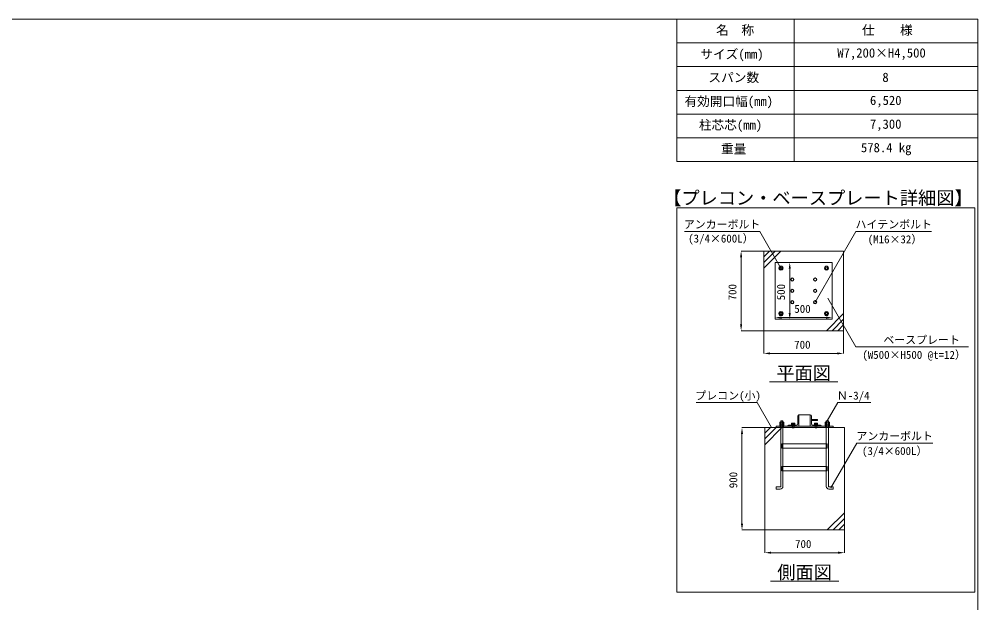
# Model space of a CAD drawing. Units: millimetres, scale not verified. Extents: x -6980 to 13145, y -14438 to 14438.
# Drawn here: x 4719 to 13145, y -5696 to -562 of the extents above; entities that cross this region are included whole.
import ezdxf
from ezdxf.enums import TextEntityAlignment as Align

# ---------------------------------------------------------------- set-up
doc = ezdxf.new("R2010")
doc.units = ezdxf.units.MM
doc.header["$LTSCALE"] = 38
doc.linetypes.add('DASHED1', pattern=[1.8, 1.2, -0.6])
for name, color, linetype, lineweight in [('0-6_ﾎﾞﾙﾄ類', 2, 'Continuous', 18), ('0-9_基礎工事用PCA小', 7, 'Continuous', 18), ('0-A_図面枠', 7, 'Continuous', 18), ('0-B_寸法', 3, 'Continuous', 18), ('1-4_表', 7, 'Continuous', 18), ('1-6_標準柱', 7, 'Continuous', 18), ('1-7_文字', 7, 'Continuous', 18)]:
    doc.layers.add(name, color=color, linetype=linetype, lineweight=lineweight)
doc.styles.add('ＭＳ ゴシック', font='')
doc.styles.get('ＭＳ ゴシック').set_extended_font_data('MS Gothic')

msp = doc.modelspace()

# ---------------------------------------------------------------- linework, layer by layer
at = {"layer": '0-6_ﾎﾞﾙﾄ類'}
for p, q in [((11412.5, -4122.68), (11412.5, -4108.1)), ((11412.5, -4125.52), (11412.5, -4140.1)), ((11431.55, -4122.68), (11431.55, -4108.1)), ((11431.55, -4125.52), (11431.55, -4140.1)), ((11510.2, -4115.7), (11508.38, -4116.77)), ((11508.38, -4116.77), (11508.38, -4125.5)), ((11535.7, -4125.5), (11508.38, -4125.5)), ((11533.88, -4115.7), (11510.2, -4115.7)), ((11533.27, -4125.7), (11510.8, -4125.7)), ((11515.2, -4116.77), (11515.2, -4125.5)), ((11528.88, -4116.77), (11528.88, -4125.5)), ((11533.88, -4115.7), (11535.7, -4116.77)), ((11535.7, -4116.77), (11535.7, -4125.5)), ((11710.2, -4115.7), (11708.38, -4116.77)), ((11708.38, -4116.77), (11708.38, -4125.5)), ((11735.7, -4125.5), (11708.38, -4125.5)), ((11733.88, -4115.7), (11710.2, -4115.7)), ((11733.28, -4125.7), (11710.8, -4125.7)), ((11715.2, -4116.77), (11715.2, -4125.5)), ((11728.88, -4116.77), (11728.88, -4125.5)), ((11733.88, -4115.7), (11735.7, -4116.77)), ((11735.7, -4116.77), (11735.7, -4125.5)), ((11812.5, -4122.68), (11812.5, -4108.1)), ((11812.5, -4125.52), (11812.5, -4140.1)), ((11831.55, -4122.68), (11831.55, -4108.1)), ((11831.55, -4125.52), (11831.55, -4140.1)), ((11514.02, -4154.7), (11514.02, -4132.7)), ((11521.9, -4128.7), (11520.85, -4132.7)), ((11523.23, -4128.7), (11522.15, -4132.7)), ((11528.8, -4157.5), (11528.8, -4132.7)), ((11530.02, -4154.7), (11528.8, -4157.5)), ((11530.02, -4154.7), (11530.02, -4132.7)), ((11714.02, -4154.7), (11714.02, -4132.7)), ((11721.9, -4128.7), (11720.85, -4132.7)), ((11723.22, -4128.7), (11722.15, -4132.7)), ((11728.8, -4157.5), (11728.8, -4132.7)), ((11730.02, -4154.7), (11728.8, -4157.5)), ((11730.02, -4154.7), (11730.02, -4132.7))]:
    msp.add_line(p, q, dxfattribs=at)
for points in [[(11405.25, -2736.1), (11396.02, -2752.1), (11405.25, -2768.1), (11423.72, -2768.1), (11432.98, -2752.1), (11423.72, -2736.1)], [(11823.73, -2736.1), (11832.97, -2752.1), (11823.73, -2768.1), (11805.25, -2768.1), (11796.02, -2752.1), (11805.25, -2736.1)], [(11507.65, -2840.25), (11500.83, -2852.1), (11507.65, -2863.93), (11521.32, -2863.93), (11528.15, -2852.1), (11521.32, -2840.25)], [(11707.65, -2840.25), (11700.83, -2852.1), (11707.65, -2863.93), (11721.33, -2863.93), (11728.15, -2852.1), (11721.33, -2840.25)], [(11507.65, -2940.25), (11500.83, -2952.1), (11507.65, -2963.93), (11521.32, -2963.93), (11528.15, -2952.1), (11521.32, -2940.25)], [(11707.65, -2940.25), (11700.83, -2952.1), (11707.65, -2963.93), (11721.33, -2963.93), (11728.15, -2952.1), (11721.33, -2940.25)], [(11507.65, -3040.25), (11500.83, -3052.1), (11507.65, -3063.92), (11521.32, -3063.92), (11528.15, -3052.1), (11521.32, -3040.25)], [(11707.65, -3040.25), (11700.83, -3052.1), (11707.65, -3063.92), (11721.33, -3063.92), (11728.15, -3052.1), (11721.33, -3040.25)], [(11405.25, -3168.1), (11396.02, -3152.1), (11405.25, -3136.1), (11423.72, -3136.1), (11432.98, -3152.1), (11423.72, -3168.1)], [(11823.73, -3168.1), (11832.97, -3152.1), (11823.73, -3136.1), (11805.25, -3136.1), (11796.02, -3152.1), (11805.25, -3168.1)], [(11403.55, -4122.68), (11403.55, -4108.1), (11440.5, -4108.1), (11440.5, -4122.68), (11438.02, -4124.1), (11406.02, -4124.1)], [(11403.55, -4125.52), (11403.55, -4140.1), (11440.5, -4140.1), (11440.5, -4125.52), (11438.02, -4124.1), (11406.02, -4124.1)], [(11508.02, -4125.7), (11508.02, -4128.7), (11536.02, -4128.7), (11536.02, -4125.7)], [(11708.02, -4125.7), (11708.02, -4128.7), (11736.02, -4128.7), (11736.02, -4125.7)], [(11803.55, -4122.68), (11803.55, -4108.1), (11840.5, -4108.1), (11840.5, -4122.68), (11838.02, -4124.1), (11806.02, -4124.1)], [(11803.55, -4125.52), (11803.55, -4140.1), (11840.5, -4140.1), (11840.5, -4125.52), (11838.02, -4124.1), (11806.02, -4124.1)], [(11404.03, -4140.1), (11440.02, -4140.1), (11440.02, -4142.7), (11404.03, -4142.7)], [(11536.02, -4128.7), (11508.02, -4128.7), (11508.02, -4132.7), (11536.02, -4132.7)], [(11736.02, -4128.7), (11708.02, -4128.7), (11708.02, -4132.7), (11736.02, -4132.7)], [(11804.02, -4140.1), (11840.03, -4140.1), (11840.03, -4142.7), (11804.02, -4142.7)]]:
    msp.add_lwpolyline(points, close=True, dxfattribs=at)
for points in [[(11530.02, -4154.7), (11514.02, -4154.7), (11515.25, -4157.5)], [(11528.8, -4157.5), (11515.25, -4157.5), (11515.25, -4132.7)], [(11730.02, -4154.7), (11714.02, -4154.7), (11715.25, -4157.5)], [(11728.8, -4157.5), (11715.25, -4157.5), (11715.25, -4132.7)]]:
    msp.add_lwpolyline(points, dxfattribs=at)
for centre, radius in [((11414.5, -2752.1), 16), ((11414.5, -2752.1), 9.53), ((11414.5, -2752.1), 8.07), ((11814.5, -2752.1), 16), ((11814.5, -2752.1), 9.53), ((11814.5, -2752.1), 8.07), ((11514.5, -2852.1), 14), ((11514.5, -2852.1), 11.82), ((11714.5, -2852.1), 14), ((11714.5, -2852.1), 11.82), ((11514.5, -2952.1), 14), ((11514.5, -2952.1), 11.82), ((11714.5, -2952.1), 14), ((11714.5, -2952.1), 11.82), ((11514.5, -3052.1), 14), ((11514.5, -3052.1), 11.82), ((11714.5, -3052.1), 14), ((11714.5, -3052.1), 11.82), ((11414.5, -3152.1), 16), ((11414.5, -3152.1), 9.53), ((11414.5, -3152.1), 8.07), ((11814.5, -3152.1), 16), ((11814.5, -3152.1), 9.53), ((11814.5, -3152.1), 8.07)]:
    msp.add_circle(centre, radius, dxfattribs=at)
for centre, radius, start, end in [((11414.5, -2752.1), 18, 122.734, 177.266), ((11414.5, -2752.1), 18, 182.734, 237.266), ((11414.5, -2752.1), 18, 62.734, 117.266), ((11414.5, -2752.1), 18, 242.734, 297.266), ((11414.5, -2752.1), 18, 2.734, 57.266), ((11414.5, -2752.1), 18, 302.734, 357.266), ((11814.5, -2752.1), 18, 122.734, 177.266), ((11814.5, -2752.1), 18, 182.734, 237.266), ((11814.5, -2752.1), 18, 62.734, 117.266), ((11814.5, -2752.1), 18, 242.734, 297.266), ((11814.5, -2752.1), 18, 2.734, 57.266), ((11814.5, -2752.1), 18, 302.734, 357.266), ((11414.5, -3152.1), 18, 122.734, 177.266), ((11414.5, -3152.1), 18, 182.734, 237.266), ((11414.5, -3152.1), 18, 62.734, 117.266), ((11414.5, -3152.1), 18, 242.734, 297.266), ((11414.5, -3152.1), 18, 2.734, 57.266), ((11414.5, -3152.1), 18, 302.734, 357.266), ((11814.5, -3152.1), 18, 122.734, 177.266), ((11814.5, -3152.1), 18, 182.734, 237.266), ((11814.5, -3152.1), 18, 62.734, 117.266), ((11814.5, -3152.1), 18, 242.734, 297.266), ((11814.5, -3152.1), 18, 2.734, 57.266), ((11814.5, -3152.1), 18, 302.734, 357.266), ((11408.02, -4114.93), 8.95, 240, 300), ((11408.02, -4133.28), 8.95, 60, 120), ((11422.02, -4091.65), 32.45, 252.932, 287.068), ((11422.02, -4156.55), 32.45, 72.932, 107.068), ((11436.03, -4114.93), 8.95, 239.975, 300.025), ((11436.03, -4133.28), 8.95, 59.975, 120.025), ((11511.77, -4121.75), 6.05, 55.616, 124.384), ((11510.8, -4125.5), 0.2, 180, 270), ((11522.02, -4138.32), 22.62, 72.412, 107.588), ((11532.27, -4121.75), 6.05, 55.616, 124.384), ((11533.27, -4125.5), 0.2, 270, 0), ((11711.77, -4121.75), 6.05, 55.616, 124.384), ((11710.8, -4125.5), 0.2, 180, 270), ((11722.02, -4138.32), 22.62, 72.412, 107.588), ((11732.27, -4121.75), 6.05, 55.616, 124.384), ((11733.28, -4125.5), 0.2, 270, 0), ((11808.03, -4114.93), 8.95, 240, 300), ((11808.03, -4133.28), 8.95, 60, 120), ((11822.02, -4091.65), 32.45, 252.932, 287.068), ((11822.02, -4156.55), 32.45, 72.932, 107.068), ((11836.02, -4114.93), 8.95, 239.975, 300.025), ((11836.02, -4133.28), 8.95, 59.975, 120.025)]:
    msp.add_arc(centre, radius, start, end, dxfattribs=at)
at = {"layer": '0-9_基礎工事用PCA小'}
for p, q in [((11264.5, -2752.1), (11414.5, -2602.1)), ((11264.5, -2702.1), (11364.5, -2602.1)), ((11264.5, -2652.1), (11314.5, -2602.1)), ((11964.5, -3152.1), (11814.5, -3302.1)), ((11964.5, -3202.1), (11864.5, -3302.1)), ((11964.5, -3252.1), (11914.5, -3302.1)), ((11272.02, -4304.7), (11422.02, -4154.7)), ((11272.02, -4254.7), (11372.03, -4154.7)), ((11272.02, -4204.7), (11322.02, -4154.7)), ((11412.5, -4154.7), (11431.55, -4154.7)), ((11831.55, -4154.7), (11812.5, -4154.7)), ((11431.55, -4334.7), (11431.55, -4496.7)), ((11812.5, -4334.7), (11812.5, -4496.7)), ((11431.55, -4534.7), (11431.55, -4671.7)), ((11812.5, -4534.7), (11812.5, -4671.7)), ((11972.02, -4904.7), (11822.02, -5054.7)), ((11972.02, -4954.7), (11872.03, -5054.7)), ((11972.02, -5004.7), (11922.02, -5054.7))]:
    msp.add_line(p, q, dxfattribs=at)
at = {"layer": '0-9_基礎工事用PCA小', "linetype": 'DASHED1'}
for p, q in [((11407.35, -4142.7), (11407.35, -4154.7)), ((11437.02, -4142.7), (11437.02, -4154.7)), ((11514.02, -4142.7), (11514.02, -4154.7)), ((11530.02, -4142.7), (11530.02, -4154.7)), ((11714.02, -4142.7), (11714.02, -4154.7)), ((11730.02, -4142.7), (11730.02, -4154.7)), ((11807.02, -4142.7), (11807.02, -4154.7)), ((11837.03, -4142.7), (11837.03, -4154.7)), ((11431.55, -4296.7), (11431.55, -4334.7)), ((11812.5, -4296.7), (11812.5, -4334.7)), ((11431.55, -4496.7), (11431.55, -4534.7)), ((11812.5, -4496.7), (11812.5, -4534.7))]:
    msp.add_line(p, q, dxfattribs=at)
at = {"layer": '0-9_基礎工事用PCA小'}
for points in [[(11264.5, -3302.1), (11964.5, -3302.1), (11964.5, -2602.1), (11264.5, -2602.1)], [(11364.5, -2702.1), (11864.5, -2702.1), (11864.5, -3202.1), (11364.5, -3202.1)], [(11272.02, -5054.7), (11972.02, -5054.7), (11972.02, -4154.7), (11272.02, -4154.7)], [(11372.03, -4154.7), (11872.03, -4154.7), (11872.03, -4142.7), (11372.03, -4142.7)], [(11422.02, -4296.7), (11822.02, -4296.7), (11822.02, -4334.7), (11422.02, -4334.7)], [(11422.02, -4496.7), (11822.02, -4496.7), (11822.02, -4534.7), (11422.02, -4534.7)]]:
    msp.add_lwpolyline(points, close=True, dxfattribs=at)
for points in [[(11412.5, -4671.65), (11412.5, -4094.7), (11431.55, -4094.7), (11431.55, -4296.7)], [(11412.5, -4157.2), (11415, -4154.7), (11415, -4094.7), (11429.05, -4094.7), (11429.05, -4154.7), (11431.55, -4157.2)], [(11831.55, -4671.65), (11831.55, -4094.7), (11812.5, -4094.7), (11812.5, -4296.7)], [(11831.55, -4157.2), (11829.05, -4154.7), (11829.05, -4094.7), (11815, -4094.7), (11815, -4154.7), (11812.5, -4157.2)], [(11408.55, -4694.7), (11371.55, -4694.7), (11371.55, -4675.65), (11408.5, -4675.65)], [(11835.5, -4694.7), (11872.5, -4694.7), (11872.5, -4675.65), (11835.55, -4675.65)]]:
    msp.add_lwpolyline(points, dxfattribs=at)
for centre, radius, start, end in [((11408.5, -4671.65), 4, 270, 0), ((11408.55, -4671.7), 23, 270, 0), ((11835.5, -4671.7), 23, 180, 270), ((11835.55, -4671.65), 4, 180, 270)]:
    msp.add_arc(centre, radius, start, end, dxfattribs=at)
at = {"layer": '0-A_図面枠'}
for points in [[(-6980.2, -562.5), (13144.8, -562.5), (13144.8, -14437.5), (-6980.2, -14437.5)], [(10500, -2222.62), (13119.93, -2222.62), (13119.93, -5601.17), (10500, -5601.17)]]:
    msp.add_lwpolyline(points, close=True, dxfattribs=at)
at = {"layer": '0-B_寸法'}
for p, q in [((11263.5, -2602.1), (11063.5, -2602.1)), ((11064.5, -2657.1), (11064.5, -3247.1)), ((11365.5, -2702.1), (11492.8, -2702.1)), ((11491.8, -2757.1), (11491.8, -3147.1)), ((11364.5, -3201.1), (11364.5, -3186.1)), ((11419.5, -3187.1), (11809.5, -3187.1)), ((11480.5, -3202.1), (11492.8, -3202.1)), ((11263.5, -3302.1), (11063.5, -3302.1)), ((11264.5, -3303.1), (11264.5, -3503.1)), ((11964.5, -3303.1), (11964.5, -3503.1)), ((11319.5, -3502.1), (11909.5, -3502.1)), ((11271.02, -4154.7), (11071.03, -4154.7)), ((11072.02, -4209.7), (11072.02, -4999.7)), ((11271.02, -5054.7), (11071.03, -5054.7)), ((11272.02, -5055.7), (11272.02, -5255.7)), ((11972.02, -5055.7), (11972.02, -5255.7)), ((11327.03, -5254.7), (11917.03, -5254.7))]:
    msp.add_line(p, q, dxfattribs=at)
at = {"layer": '0-B_寸法', "color": 91}
for points in [[(11055.33, -2657.1), (11064.5, -2602.1), (11073.65, -2657.1)], [(11482.62, -2757.1), (11491.8, -2702.1), (11500.98, -2757.1)], [(11419.5, -3177.93), (11364.5, -3187.1), (11419.5, -3196.25)], [(11482.62, -3147.1), (11491.8, -3202.1), (11500.98, -3147.1)], [(11809.5, -3177.93), (11864.5, -3187.1), (11809.5, -3196.25)], [(11055.33, -3247.1), (11064.5, -3302.1), (11073.65, -3247.1)], [(11319.5, -3492.93), (11264.5, -3502.1), (11319.5, -3511.25)], [(11909.5, -3492.93), (11964.5, -3502.1), (11909.5, -3511.25)], [(11062.88, -4209.7), (11072.02, -4154.7), (11081.2, -4209.7)], [(11062.88, -4999.7), (11072.02, -5054.7), (11081.2, -4999.7)], [(11327.03, -5245.55), (11272.02, -5254.7), (11327.03, -5263.88)], [(11917.03, -5245.55), (11972.02, -5254.7), (11917.03, -5263.88)]]:
    msp.add_solid(points, dxfattribs=at)
at = {"layer": '1-4_表'}
for p, q in [((10500, -562.5), (13144.8, -562.5)), ((10500, -562.5), (10500, -1815.3)), ((11530.08, -562.5), (11530.08, -1815.3)), ((13144.8, -562.5), (13144.8, -1815.3)), ((10500, -771.3), (13144.8, -771.3)), ((10500, -980.1), (13144.8, -980.1)), ((10500, -1188.9), (13144.8, -1188.9)), ((10500, -1397.7), (13144.8, -1397.7)), ((10500, -1606.5), (13144.8, -1606.5)), ((10500, -1815.3), (13144.8, -1815.3))]:
    msp.add_line(p, q, dxfattribs=at)
at = {"layer": '1-6_標準柱'}
for p, q in [((11672.02, -4042.7), (11568.83, -4042.7)), ((11562.02, -4052.7), (11562.02, -4122.7)), ((11682.02, -4052.7), (11682.02, -4122.7)), ((11552.02, -4132.7), (11482.02, -4132.7)), ((11672.02, -4142.7), (11572.02, -4142.7)), ((11692.02, -4132.7), (11762.02, -4132.7))]:
    msp.add_line(p, q, dxfattribs=at)
at = {"layer": '1-6_標準柱', "linetype": 'DASHED1'}
for p, q in [((11512.02, -4132.7), (11512.02, -4142.7)), ((11532.03, -4132.7), (11532.03, -4142.7)), ((11712.03, -4132.7), (11712.03, -4142.7)), ((11732.02, -4132.7), (11732.02, -4142.7))]:
    msp.add_line(p, q, dxfattribs=at)
at = {"layer": '1-6_標準柱'}
for points in [[(11472.02, -4142.7), (11572.02, -4142.7), (11572.02, -4042.7)], [(11772.02, -4142.7), (11672.02, -4142.7), (11672.02, -4042.7)], [(11731.03, -4082.7), (11682.02, -4082.7), (11682.02, -4092.7), (11731.03, -4092.7)]]:
    msp.add_lwpolyline(points, dxfattribs=at)
for centre, radius, start, end in [((11572.02, -4052.7), 10, 90, 180), ((11672.02, -4052.7), 10, 0, 90), ((11552.02, -4122.7), 10, 270, 0), ((11692.02, -4122.7), 10, 180, 270), ((11731.03, -4087.7), 5, 270, 90), ((11482.02, -4142.7), 10, 90, 180), ((11762.02, -4142.7), 10, 0, 90)]:
    msp.add_arc(centre, radius, start, end, dxfattribs=at)
at = {"layer": '1-7_文字'}
for p, q in [((10566.25, -2429.3), (11227.77, -2429.3)), ((11228.12, -2429.3), (11227.77, -2429.3)), ((11414.5, -2752.1), (11228.12, -2429.3)), ((11714.5, -3052.1), (12074.05, -2429.3)), ((12074.05, -2429.3), (12074.42, -2429.3)), ((12074.42, -2429.3), (12738.5, -2429.3)), ((11825.48, -3014.78), (12074.05, -3445.38)), ((12074.05, -3445.38), (12074.42, -3445.38)), ((12074.42, -3445.38), (13064.05, -3445.38)), ((11314.5, -3752.1), (11914.5, -3752.1)), ((10667.95, -3934.9), (11205.02, -3934.9)), ((11205.4, -3934.9), (11205.02, -3934.9)), ((11332.3, -4154.7), (11205.4, -3934.9)), ((11822.02, -4094.7), (11914.3, -3934.9)), ((11914.3, -3934.9), (11914.65, -3934.9)), ((11914.65, -3934.9), (12204.58, -3934.9)), ((11854.02, -4685.18), (12081.6, -4291.03)), ((12081.6, -4291.03), (12081.95, -4291.03)), ((12081.95, -4291.03), (12749, -4291.03)), ((11322.02, -5504.7), (11922.02, -5504.7))]:
    msp.add_line(p, q, dxfattribs=at)

# ---------------------------------------------------------------- texts
at = {"layer": '0-B_寸法', "style": 'ＭＳ ゴシック'}
for s, p in [('700', (11044.1, -3035.62)), ('500', (11471.4, -3034.77)), ('900', (11051.62, -4687.6))]:
    msp.add_text(s, height=70.38, rotation=90, dxfattribs=at).set_placement(p, align=Align.BOTTOM_LEFT)
for s, p in [('500', (11531.82, -3166.7)), ('700', (11530.98, -3481.7)), ('700', (11538.5, -5234.3))]:
    msp.add_text(s, height=70.38, dxfattribs=at).set_placement(p, align=Align.BOTTOM_LEFT)
at = {"layer": '1-4_表', "style": 'ＭＳ ゴシック'}
for s, p in [('名\u3000称', (10844.75, -723.52)), ('仕\u3000\u3000様', (12127.1, -724.25)), ('サイズ(mm)', (10705.85, -935.53)), ('W7,200×H4,500', (11909.6, -924.4)), ('スパン数', (10777.27, -1140.62)), ('8', (12305.8, -1139.12)), ('有効開口幅(mm)', (10566.2, -1350.15)), ('6,520', (12196.8, -1342)), ('柱芯芯(mm)', (10693.25, -1558.22)), ('7,300', (12196.08, -1550.8)), ('重量', (10887.5, -1768.25)), ('578.4 kg', (12117.48, -1757.12))]:
    msp.add_text(s, height=81.64, dxfattribs=at).set_placement(p, align=Align.BOTTOM_LEFT)
at = {"layer": '1-7_文字', "style": 'ＭＳ ゴシック'}
for s, height, p in [('【プレコン・ベースプレート詳細図】 ', 117.3, (10379.35, -2228.62)), ('アンカーボルト', 70.38, (10561.15, -2423.9)), ('ハイテンボルト', 70.38, (12069.88, -2423.9)), ('(3/4×600L）', 70.38, (10599.12, -2548.1)), ('(M16×32）', 70.38, (12177.27, -2554.9)), ('   \u3000ベースプレート\u3000\u3000\u3000', 70.38, (12075.42, -3439.97)), ('(W500×H500 @t=12）', 70.38, (12129.73, -3570.97)), ('平面図', 117.3, (11374.5, -3768.1)), ('プレコン(小)', 70.38, (10662.43, -3929.5)), ('Ｎ-3/4', 70.38, (11905.85, -3929.5)), ('アンカーボルト\u3000', 70.38, (12077.85, -4285.62)), ('(3/4×600L）', 70.38, (12126.85, -4416.62)), ('側面図', 117.3, (11382.02, -5520.7))]:
    msp.add_text(s, height=height, dxfattribs=at).set_placement(p, align=Align.BOTTOM_LEFT)

doc.saveas('drawing.dxf')
